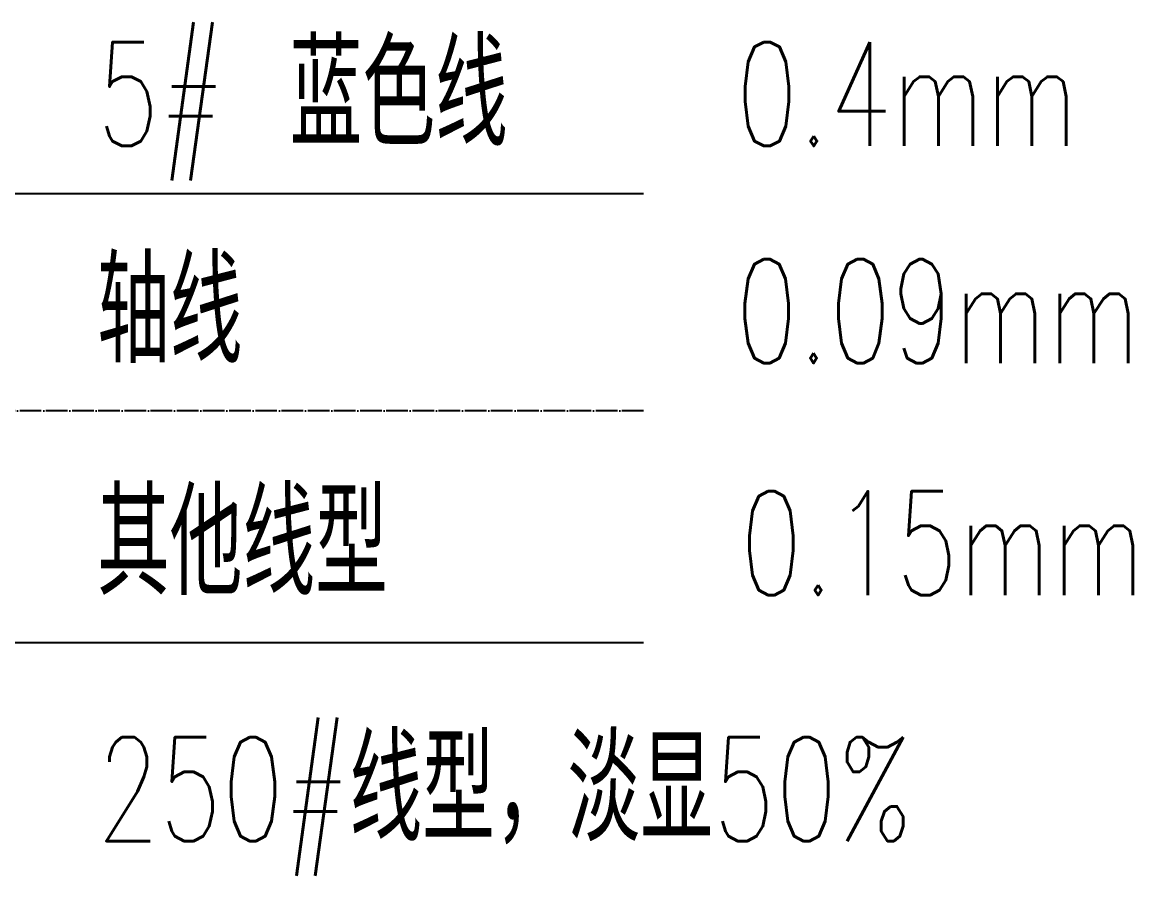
# Model space of a CAD drawing. Extents: x 962303 to 1579583, y -174742 to 224716.
# Drawn here: x 1054823 to 1157465, y 145878 to 224716 of the extents above; entities that cross this region are included whole.
import ezdxf

# ---------------------------------------------------------------- set-up
doc = ezdxf.new("R2010")
doc.units = 0
doc.header["$LTSCALE"] = 1000
doc.header["$MEASUREMENT"] = 0
doc.linetypes.add('DOTE', pattern=[2.42, 2, -0.2, 0.02, -0.2])
doc.layers.add('PUB_TEXT', color=7, linetype='Continuous')
doc.styles.add('HZTXT', font='txt', dxfattribs={"width": 0.8, "height": 200, "bigfont": 'hztxt'})

msp = doc.modelspace()

# ---------------------------------------------------------------- linework, layer by layer
at = {"layer": 'PUB_TEXT', "color": 5}
msp.add_line((1112249, 208871.6), (1051195.8, 208871.6), dxfattribs=at)
at = {"layer": 'PUB_TEXT', "color": 1, "linetype": 'DOTE'}
msp.add_line((1112249, 188820.6), (1051195.8, 188820.6), dxfattribs=at)
at = {"layer": 'PUB_TEXT'}
msp.add_line((1112249, 167385.7), (1051195.8, 167385.7), dxfattribs=at)

# ---------------------------------------------------------------- texts
at = {"layer": 'PUB_TEXT', "style": 'HZTXT', "width": 0.7}
for s, p in [('5# 蓝色线   0.4mm  ', (1061740.6, 213287.3)), ('轴线       0.09mm ', (1061740.6, 193236.3)), ('其他线型     0.15mm', (1061740.6, 171801.4)), ('250#线型，淡显50%%%', (1061740.6, 149078.2))]:
    msp.add_text(s, height=9600, dxfattribs=at).set_placement(p)

doc.saveas('drawing.dxf')
